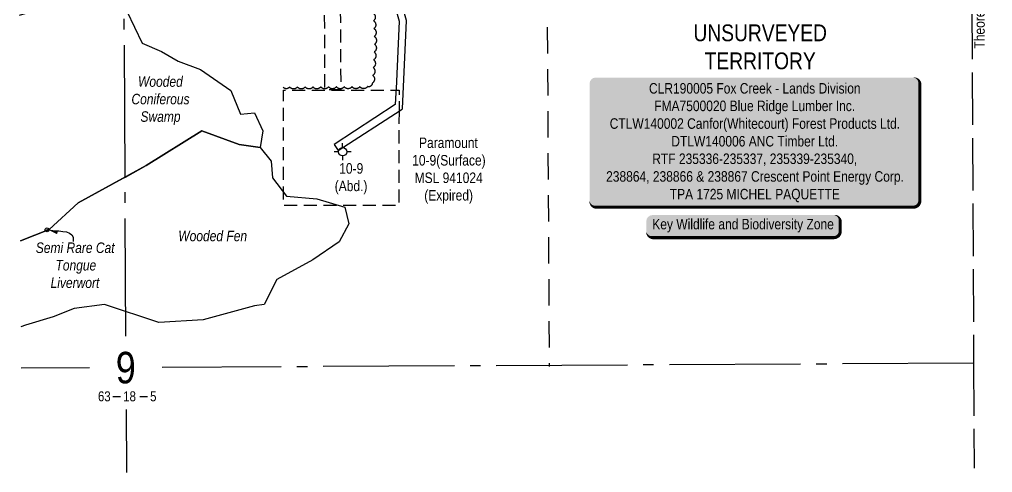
# Model space of a CAD drawing. Extents: x 520921 to 524870, y 6032001 to 6035665.
# Drawn here: x 521936 to 522864, y 6032001 to 6032432 of the extents above; entities that cross this region are included whole.
import ezdxf
from ezdxf.enums import TextEntityAlignment as Align

# ---------------------------------------------------------------- set-up
doc = ezdxf.new("R2010")
doc.units = 0
doc.header["$LTSCALE"] = 5
doc.header["$PDSIZE"] = 0.5
for name, pattern in [('0', [1, 1, 0]), ('foc-ACCESSROAD', [3.75, 2.5, -1.25]), ('foc-LSD', [8, 5, -3]), ('foc-QUARTERLINE', [33, 25, -3, 2, -3]), ('foc-UNSURVEYED', [12.5, 10, -2.5])]:
    doc.linetypes.add(name, pattern=pattern)
for name, color, linetype in [('10', 1, 'Continuous'), ('9', 3, 'Continuous'), ('AS-WILDLIFE-BLOCK', 131, 'Continuous'), ('cat_tongue_liverwort', 7, 'Continuous'), ('F-AR', 190, 'foc-ACCESSROAD'), ('F-RW', 190, 'Continuous'), ('F-WS', 190, 'foc-ACCESSROAD'), ('F-WS-S', 190, 'Continuous'), ('L-ROAD-T', 7, 'Continuous'), ('L-SECLBL', 7, 'Continuous'), ('L-SECQ', 8, 'foc-QUARTERLINE'), ('L-SECTION-LSD', 7, 'foc-LSD'), ('L-UNS-T', 3, 'Continuous'), ('L-USEC', 7, 'foc-UNSURVEYED'), ('T-BUSH', 110, '0'), ('WETLAND', 143, 'Continuous'), ('WETLAND-T', 146, 'Continuous')]:
    doc.layers.add(name, color=color, linetype=linetype)
doc.layers.add('F-WS-T', color=190, linetype='Continuous', lineweight=9)
doc.styles.add('80', font='ARIALN.TTF', dxfattribs={"height": 10})
doc.styles.add('80CG', font='ARIALN.TTF', dxfattribs={"height": 10})
doc.styles.add('80L', font='ARIALN.TTF', dxfattribs={"height": 10})
doc.styles.add('80LS', font='ARIALNI.TTF', dxfattribs={"height": 10})
doc.styles.add('SIMPLEX', font='ARIALN.TTF')
doc.dimstyles.new('Compass 5 000', dxfattribs={"dimscale": 5, "dimtxt": 9, "dimasz": 2, "dimexe": 0.2, "dimexo": 0.0625, "dimgap": 0.5, "dimtad": 0, "dimtih": 1, "dimtoh": 1, "dimzin": 0, "dimdsep": 46, "dimtxsty": '80CG', "dimcen": 0.1, "dimse1": 1, "dimse2": 1, "dimclrd": 256, "dimclrt": 256, "dimaunit": 1, "dimadec": 4, "dimazin": 0, "dimtfac": 0.06, "dimtofl": 0, "dimtmove": 0, "dimatfit": 1, "dimfxl": 0.2, "dimtolj": 1, "dimtzin": 0, "dimlwd": -1, "dimarcsym": 0})

# ---------------------------------------------------------------- blocks, each defined once
blk = doc.blocks.new('L-SECLBL')
at = {"layer": '9', "color": 7}
for p, q in [((-5.08, -27.83), (-12.29, -27.83)), ((20.7, -27.83), (13.5, -27.83))]:
    blk.add_line(p, q, dxfattribs=at)
at = {"layer": '10', "color": 2, "style": 'SIMPLEX'}
blk.add_attdef('SEC', text='', height=30, dxfattribs=at).set_placement((0, 0), align=Align.MIDDLE)
at = {"layer": '10', "color": 5, "style": '80L'}
blk.add_attdef('TWP', text='', height=9.5, dxfattribs=at).set_placement((-14.43, -27.37), align=Align.MIDDLE_RIGHT)
blk.add_attdef('RGE', text='', height=9.5, dxfattribs=at).set_placement((3.62, -27.37), align=Align.MIDDLE_CENTER)
blk.add_attdef('MER', text='', height=9.5, dxfattribs=at).set_placement((23.17, -27.37), align=Align.MIDDLE_LEFT)
blk = doc.blocks.new('Gabd')
for p, q in [((-0.81, 0), (-1.62, 0)), ((0, 0.81), (0, 1.62)), ((1.62, 0), (0.81, 0)), ((0, -0.81), (0, -1.62))]:
    blk.add_line(p, q)
blk.add_circle((0, 0), 0.8)
blk = doc.blocks.new('*U387')
h = blk.add_hatch(color=255)
edge = h.paths.add_edge_path()
edge.add_line((-86.5, -11.5), (86.5, -11.5))
edge.add_arc((86.5, -5.5), 6, 270, 360)
edge.add_line((92.5, -5.5), (92.5, 4))
edge.add_arc((86.5, 4), 6, 0, 90)
edge.add_line((86.5, 10), (-86.5, 10))
edge.add_arc((-86.5, 4), 6, 90, 180)
edge.add_line((-92.5, 4), (-92.5, -5.5))
edge.add_arc((-86.5, -5.5), 6, 180, 270)
at = {"color": 131, "flags": 128}
blk.add_lwpolyline([(-86.5, -11.5, 3, 3, 0), (86.5, -11.5, 3, 3, 0.414214), (92.5, -5.5, 3, 3, 0), (92.5, 4, 3, 0, 0.414214), (86.5, 10, 0, 0, 0), (-86.5, 10, 0, 0, 0.414214), (-92.5, 4, 0, 0, 0), (-92.5, -5.5, 0, 3, 0.414214)], format="xyseb", close=True, dxfattribs=at)
at = {"color": 131, "style": '80'}
blk.add_attdef('ENTER_TEXT_001', (-35.99, -5), '', height=10, dxfattribs=at)
blk = doc.blocks.new('*U470')
h = blk.add_hatch(color=255)
edge = h.paths.add_edge_path()
edge.add_line((-151.5, -62.5), (151.5, -62.5))
edge.add_arc((151.5, -56.5), 6, 270, 360)
edge.add_line((157.5, -56.5), (157.5, 55))
edge.add_arc((151.5, 55), 6, 0, 90)
edge.add_line((151.5, 61), (-151.5, 61))
edge.add_arc((-151.5, 55), 6, 90, 180)
edge.add_line((-157.5, 55), (-157.5, -56.5))
edge.add_arc((-151.5, -56.5), 6, 180, 270)
at = {"color": 44, "flags": 128}
blk.add_lwpolyline([(-151.5, -62.5, 3, 3, 0), (151.5, -62.5, 3, 3, 0.414214), (157.5, -56.5, 3, 3, 0), (157.5, 55, 3, 0, 0.414214), (151.5, 61, 0, 0, 0), (-151.5, 61, 0, 0, 0.414214), (-157.5, 55, 0, 0, 0), (-157.5, -56.5, 0, 3, 0.414214)], format="xyseb", close=True, dxfattribs=at)
at = {"color": 44, "style": '80'}
blk.add_attdef('ENTER_TEXT_001', (-35.99, -5), '', height=10, dxfattribs=at)

msp = doc.modelspace()

# ---------------------------------------------------------------- linework, layer by layer
at = {"layer": 'cat_tongue_liverwort'}
msp.add_point((521962.676, 6032231.704), dxfattribs=at)
at = {"layer": 'F-AR', "flags": 128}
msp.add_lwpolyline([(522868.884, 6032942.1), (522241.974, 6032498.092), (522242.613, 6032364.964), (522227.62, 6032364.892), (522226.944, 6032505.82), (522868.815, 6032960.424)], dxfattribs=at)
at = {"layer": 'F-RW', "flags": 128}
msp.add_lwpolyline([(522973.85, 6032829.9), (522915.625, 6032909.434), (522893.625, 6032939.485), (522882.71, 6032954.395), (522272.014, 6032521.97), (522273.913, 6032515.41), (522298.261, 6032430.301), (522295.352, 6032365.888), (522295.179, 6032362.07), (522294.675, 6032350.898), (522236.232, 6032312.976), (522240.041, 6032307.108), (522300.101, 6032346.08), (522300.507, 6032346.344), (522301.502, 6032346.989), (522305.302, 6032431.126), (522280.122, 6032519.139), (522880.601, 6032944.329), (522964.488, 6032829.853)], dxfattribs=at)
at = {"layer": 'F-WS', "flags": 128}
msp.add_lwpolyline([(522298.177, 6032345.199), (522298.128, 6032254.711), (522188.099, 6032254.772), (522188.159, 6032364.801), (522225.061, 6032364.78), (522240.061, 6032364.772), (522293.022, 6032364.743), (522298.188, 6032364.74), (522298.177, 6032345.199)], close=True, dxfattribs=at)
at = {"layer": 'L-SECQ'}
for p, q in [((522033.292, 6032902.521), (522037.562, 6032130.484)), ((522845.93, 6032104.552), (522072.326, 6032100.674)), ((522003.08, 6032100.327), (521937.842, 6032100)), ((522037.949, 6032060.522), (522038.281, 6032000.57))]:
    msp.add_line(p, q, dxfattribs=at)
at = {"layer": 'L-SECTION-LSD'}
msp.add_line((522436.867, 6032904.542, 758.889), (522441.351, 6032101.426, 379.445), dxfattribs=at)
at = {"layer": 'L-USEC'}
for p, q in [((522843.889, 6032506.617), (522845.93, 6032104.552)), ((522845.93, 6032104.552), (522846.438, 6032004.633))]:
    msp.add_line(p, q, dxfattribs=at)
at = {"layer": 'T-BUSH', "flags": 128}
msp.add_lwpolyline([(522258.025, 6032518.183, -0.5205671), (522257.396, 6032510.771, -0.5205671), (522258.71, 6032503.484, -0.5205671), (522260.335, 6032496.225, -0.5205671), (522261.96, 6032488.966, -0.5205671), (522263.585, 6032481.708, -0.5205671), (522265.21, 6032474.449, -0.5205671), (522266.835, 6032467.19, -0.5205671), (522268.46, 6032459.932, -0.5205671), (522270.085, 6032452.673, -0.5205671), (522271.71, 6032445.414, -0.5205671), (522273.335, 6032438.155, -0.5205671), (522273.92, 6032430.756, -0.5205671), (522274.274, 6032423.326, -0.5205671), (522274.628, 6032415.896, -0.5205671), (522274.924, 6032408.467, -0.5205671), (522274.468, 6032401.042, -0.5205671), (522274.012, 6032393.618, -0.5205671), (522273.556, 6032386.193, -0.5205671), (522273.1, 6032378.769, -0.5205671), (522272.644, 6032371.345, -0.5205671), (522268.252, 6032368.085, -0.5205671), (522260.814, 6032368.05, -0.5205671), (522253.375, 6032368.014, -0.5205671), (522245.937, 6032367.978, -0.5205671), (522238.499, 6032367.943, -0.5205671), (522231.06, 6032367.907, -0.5205671), (522223.622, 6032367.871, -0.5205671), (522216.184, 6032367.836, -0.5205671), (522208.745, 6032367.8, -0.5205671), (522201.307, 6032367.764, -0.5205671), (522193.869, 6032367.729, -0.5205671), (522187.624, 6032367.699, -0.5205671)], format="xyb", dxfattribs=at)
at = {"layer": 'WETLAND'}
for points in [[(521936.364, 6032436.083), (521971.247, 6032446.419), (521999.028, 6032450.388), (522038.716, 6032439.804), (522053.268, 6032409.377), (522071.789, 6032401.44), (522087.664, 6032392.179), (522108.831, 6032384.242), (522137.935, 6032364.398), (522147.195, 6032341.908), (522160.425, 6032343.231), (522168.362, 6032326.033), (522165.716, 6032310.158), (522145.872, 6032312.804), (522110.154, 6032326.033), (522057.237, 6032292.96), (521992.414, 6032257.241), (521964.633, 6032232.106), (521937.309, 6032221.32)], [(521937.309, 6032221.32), (521964.633, 6032232.106), (521992.414, 6032257.241), (522035.129, 6032280.778), (522037.342, 6032281.998), (522057.237, 6032292.96), (522110.154, 6032326.033), (522145.872, 6032312.804), (522165.716, 6032310.158), (522176.3, 6032296.929), (522177.623, 6032281.054), (522190.852, 6032263.856), (522219.956, 6032261.21), (522246.414, 6032253.273), (522250.383, 6032237.398), (522241.123, 6032220.2), (522215.987, 6032203.002), (522181.591, 6032184.481), (522169.685, 6032160.668), (522160.425, 6032159.345), (522111.477, 6032146.116), (522069.143, 6032143.47), (522017.549, 6032160.668), (521988.445, 6032156.699), (521968.601, 6032148.762), (521942.143, 6032140.824), (521937.67, 6032139.227)]]:
    msp.add_lwpolyline(points, dxfattribs=at)
msp.add_circle((521962.676, 6032231.704), 1.843, dxfattribs=at)

# ---------------------------------------------------------------- block references
ref = msp.add_blockref('*U470', (522637.234, 6032315.768), dxfattribs=dict(xscale=0.99948414, yscale=0.99948414, zscale=0.99948414))
ref.add_attrib('ENTER_TEXT_001', 'CLR190005 Fox Creek - Lands Division', (522536.494, 6032361.44), dxfattribs={"color": 44, "height": 9.99484, "style": '80'})
ref.add_attrib('ENTER_TEXT_002', 'FMA7500020 Blue Ridge Lumber Inc.', (522541.451, 6032344.741), dxfattribs={"color": 44, "height": 9.99484, "style": '80'})
ref.add_attrib('ENTER_TEXT_003', 'CTLW140002 Canfor(Whitecourt) Forest Products Ltd.', (522499.038, 6032327.906), dxfattribs={"color": 44, "height": 9.99484, "style": '80'})
ref.add_attrib('ENTER_TEXT_004', 'DTLW140006 ANC Timber Ltd.', (522557.756, 6032311.07), dxfattribs={"color": 44, "height": 9.99484, "style": '80'})
ref.add_attrib('ENTER_TEXT_005', 'RTF 235336-235337, 235339-235340,', (522539.576, 6032294.372), dxfattribs={"color": 44, "height": 9.99484, "style": '80'})
ref.add_attrib('ENTER_TEXT_006', '238864, 238866 & 238867 Crescent Point Energy Corp.', (522495.608, 6032277.536), dxfattribs={"color": 44, "height": 9.99484, "style": '80'})
ref.add_attrib('ENTER_TEXT_007', 'TPA 1725 MICHEL PAQUETTE', (522556.273, 6032260.701), dxfattribs={"color": 44, "height": 9.99484, "style": '80'})
at = {"layer": 'AS-WILDLIFE-BLOCK'}
ref = msp.add_blockref('*U387', (522626.352, 6032235.774), dxfattribs=dict(at, xscale=0.99948414, yscale=0.99948414, zscale=0.99948414))
ref.add_attrib('ENTER_TEXT_001', 'Key Wildlife and Biodiversity Zone', (522539.623, 6032232.16), dxfattribs={"layer": '0', "color": 131, "height": 9.99484, "style": '80'})
at = {"layer": 'F-WS-S', "xscale": 5.000000000000062, "yscale": 5.000000000000062, "zscale": 5.000000000000062}
msp.add_blockref('Gabd', (522244.454, 6032306.023), dxfattribs=at)
at = {"layer": 'L-SECLBL', "color": 6}
msp.add_blockref('L-SECLBL', (522037.728, 6032100.5), dxfattribs=at).add_auto_attribs({'SEC': '9', 'TWP': '63', 'RGE': '18', 'MER': '5'})

# ---------------------------------------------------------------- texts
at = {"layer": 'F-WS-T', "char_height": 10, "attachment_point": 1, "style": '80L'}
for s, width, insert in [('\\pi13.17779;Paramount\\P\\pi6.66688;10-9(Surface)\\P\\pi8.9486;MSL 941024\\P\\pi18.18121;(Expired)', 81.44427, (522304.084, 6032319.607)), ('\\pi6.58083;10-9\\P\\pi2.26637;(Abd.)', 34.34175, (522234.614, 6032295.192))]:
    msp.add_mtext_dynamic_manual_height_columns(s, width=width, gutter_width=50, heights=[0], dxfattribs=dict(at, insert=insert))
at = {"layer": 'L-ROAD-T', "style": '80L'}
msp.add_text('Theoretic Government Road Allowance', height=10, rotation=90, dxfattribs=at).set_placement((522851.552, 6032504.243), align=Align.MIDDLE_CENTER)
at = {"layer": 'L-UNS-T', "color": 3, "insert": (522642.51, 6032405.843), "char_height": 16, "attachment_point": 5, "style": '80L'}
msp.add_mtext_dynamic_manual_height_columns('UNSURVEYED TERRITORY', width=126.41375, gutter_width=47.5, heights=[0], dxfattribs=at)
at = {"layer": 'WETLAND-T', "char_height": 10, "width": 74.96907, "attachment_point": 1, "style": '80LS'}
for s, insert in [('\\pi16.58754;Wooded \\P\\pi10.31878;Coniferous \\P\\pi18.917;Swamp', (522032.805, 6032377.903)), ('Wooded Fen', (522087.794, 6032230.868))]:
    msp.add_mtext(s, dxfattribs=dict(at, insert=insert))
at = {"layer": 'WETLAND-T', "insert": (521951.82, 6032219.638), "char_height": 10, "attachment_point": 1, "style": '80L'}
msp.add_mtext_dynamic_manual_height_columns('\\pi0.11073;{\\fArial Narrow|b0|i1|c0|p34;Semi Rare Cat \\P\\pi18.91359;Tongue \\P\\pi14.22055;Liverwort}', width=74.96907, gutter_width=50, heights=[0], dxfattribs=at)

# ---------------------------------------------------------------- leaders
at = {"layer": 'WETLAND-T', "path_type": 1}
msp.add_leader([(521963.087, 6032232.014), (521987.474, 6032224.593), (521987.689, 6032220.51)], dimstyle='Compass 5 000', override={"dimgap": 0.5, "dimtad": 0}, dxfattribs=at)

doc.saveas('drawing.dxf')
